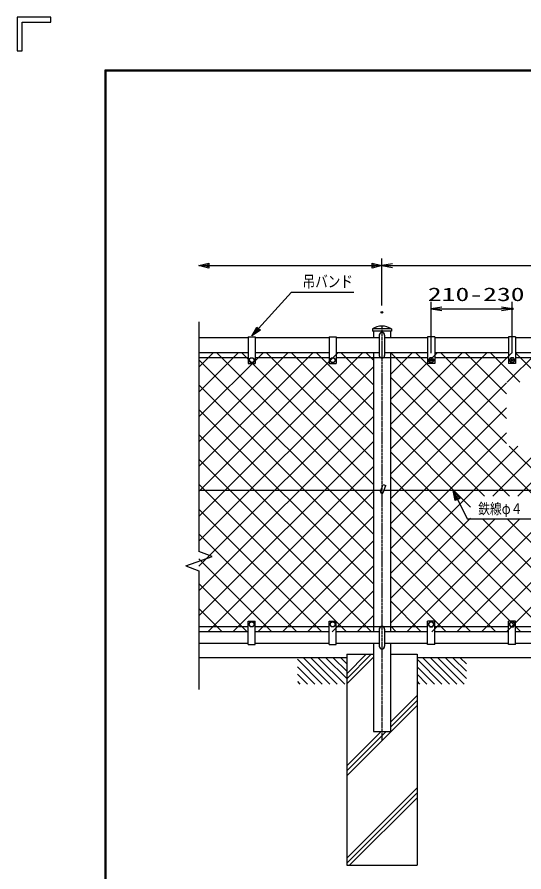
# Model space of a CAD drawing. Units: millimetres, scale not verified. Extents: x -2950 to 2950, y -2100 to 2100.
# Drawn here: x -2950 to -1510, y -331 to 2100 of the extents above; entities that cross this region are included whole.
import ezdxf
from ezdxf.enums import TextEntityAlignment as Align

# ---------------------------------------------------------------- set-up
doc = ezdxf.new("R2010")
doc.units = ezdxf.units.MM
doc.header["$LTSCALE"] = 10
doc.header["$PDMODE"] = 32
doc.header["$PDSIZE"] = 5
doc.linetypes.add('USER1', pattern=[1.125, 0.75, -0.125, 0.125, -0.125])
for name, color, linetype, lineweight in [('0-1_1', 7, 'Continuous', 25), ('0-2_0', 7, 'Continuous', 25), ('0-3_2', 7, 'Continuous', 25), ('0-4_EXTCNT-L', 2, 'Continuous', 25), ('0-6_WAKU', 7, 'Continuous', 25)]:
    doc.layers.add(name, color=color, linetype=linetype, lineweight=lineweight)
doc.layers.add('0-5_DEFPOINTS', color=7, linetype='Continuous')
doc.styles.add('ＭＳ ゴシック', font='')
doc.styles.get('ＭＳ ゴシック').set_extended_font_data('MS Gothic')

# ---------------------------------------------------------------- blocks, each defined once
blk = doc.blocks.new('C20')
at = {"layer": '0-1_1', "color": 4}
blk.add_line((7324.6, 28577.9), (8030, 27872.4), dxfattribs=at)
blk = doc.blocks.new('C21')
at = {"layer": '0-1_1', "color": 4}
blk.add_line((7492.2, 28622.4), (8242.2, 27872.4), dxfattribs=at)
blk = doc.blocks.new('C22')
at = {"layer": '0-1_1', "color": 4}
blk.add_line((7704.3, 28622.4), (8454.3, 27872.4), dxfattribs=at)
blk = doc.blocks.new('C23')
at = {"layer": '0-1_1', "color": 4}
blk.add_line((7916.4, 28622.4), (8666.4, 27872.4), dxfattribs=at)
blk = doc.blocks.new('C24')
at = {"layer": '0-1_1', "color": 4}
blk.add_line((8128.6, 28622.4), (8724.6, 28026.5), dxfattribs=at)
blk = doc.blocks.new('C25')
at = {"layer": '0-1_1', "color": 4}
blk.add_line((8340.7, 28622.4), (8724.6, 28238.6), dxfattribs=at)
blk = doc.blocks.new('C26')
at = {"layer": '0-1_1', "color": 4}
blk.add_line((8552.8, 28622.4), (8724.6, 28450.7), dxfattribs=at)
blk = doc.blocks.new('C27')
at = {"layer": '0-1_1', "color": 4}
blk.add_line((7324.6, 28365.8), (7817.9, 27872.4), dxfattribs=at)
blk = doc.blocks.new('C28')
at = {"layer": '0-1_1', "color": 4}
blk.add_line((7324.6, 28153.7), (7605.8, 27872.4), dxfattribs=at)
blk = doc.blocks.new('C29')
at = {"layer": '0-1_1', "color": 4}
blk.add_line((7324.6, 27941.5), (7393.6, 27872.4), dxfattribs=at)
blk = doc.blocks.new('C30')
at = {"layer": '0-1_1', "color": 4}
blk.add_line((10524.6, 28577.9), (11230, 27872.4), dxfattribs=at)
blk = doc.blocks.new('C31')
at = {"layer": '0-1_1', "color": 4}
blk.add_line((10692.2, 28622.4), (11442.2, 27872.4), dxfattribs=at)
blk = doc.blocks.new('C32')
at = {"layer": '0-1_1', "color": 4}
blk.add_line((10904.3, 28622.4), (11654.3, 27872.4), dxfattribs=at)
blk = doc.blocks.new('C33')
at = {"layer": '0-1_1', "color": 4}
blk.add_line((11116.4, 28622.4), (11866.4, 27872.4), dxfattribs=at)
blk = doc.blocks.new('C34')
at = {"layer": '0-1_1', "color": 4}
blk.add_line((11328.6, 28622.4), (11924.6, 28026.5), dxfattribs=at)
blk = doc.blocks.new('C35')
at = {"layer": '0-1_1', "color": 4}
blk.add_line((11540.7, 28622.4), (11924.6, 28238.6), dxfattribs=at)
blk = doc.blocks.new('C36')
at = {"layer": '0-1_1', "color": 4}
blk.add_line((11752.8, 28622.4), (11924.6, 28450.7), dxfattribs=at)
blk = doc.blocks.new('C37')
at = {"layer": '0-1_1', "color": 4}
blk.add_line((10524.6, 28365.8), (11017.9, 27872.4), dxfattribs=at)
blk = doc.blocks.new('C38')
at = {"layer": '0-1_1', "color": 4}
blk.add_line((10524.6, 28153.7), (10805.8, 27872.4), dxfattribs=at)
blk = doc.blocks.new('C39')
at = {"layer": '0-1_1', "color": 4}
blk.add_line((10524.6, 27941.5), (10593.6, 27872.4), dxfattribs=at)
blk = doc.blocks.new('DARROWS')
at = {"layer": '0-2_0', "color": 2}
blk.add_line((0, 0), (-9.991, 0), dxfattribs=at)
blk.add_lwpolyline([(-10, -1.667), (0, 0), (-10, 1.667)], dxfattribs=at)
blk = doc.blocks.new('X79')
at = {"layer": '0-2_0', "color": 4}
for p, q in [((8734.6, 26412.3), (13384.6, 31062.3)), ((8734.6, 27119.4), (12677.5, 31062.3)), ((8734.6, 27826.5), (11970.4, 31062.3)), ((8734.6, 28533.6), (11263.3, 31062.3)), ((8734.6, 29240.7), (10556.2, 31062.3)), ((8734.6, 29947.8), (9849.1, 31062.3)), ((8734.6, 30654.9), (9142, 31062.3)), ((13691.6, 26613.5), (9242.8, 31062.3)), ((13691.6, 27320.6), (9949.9, 31062.3)), ((13691.6, 28027.7), (10657, 31062.3)), ((13691.6, 28734.8), (11364.1, 31062.3)), ((13691.6, 29441.9), (12071.2, 31062.3)), ((13691.6, 30149), (12778.3, 31062.3)), ((13691.6, 30856.1), (13485.4, 31062.3)), ((13691.6, 25906.3), (8734.6, 30863.3)), ((8734.6, 25705.2), (13691.6, 30662.2)), ((13691.6, 25199.2), (8734.6, 30156.2)), ((8734.6, 24998.1), (13691.6, 29955.1)), ((13691.6, 24492.1), (8734.6, 29449.1)), ((8734.6, 24291), (13691.6, 29248)), ((13691.6, 23785), (8734.6, 28742)), ((8734.6, 23583.9), (13691.6, 28540.9)), ((13637.3, 23132.3), (8734.6, 28034.9)), ((8990.1, 23132.3), (13691.6, 27833.8)), ((12930.2, 23132.3), (8734.6, 27327.8)), ((9697.3, 23132.3), (13691.6, 27126.7)), ((12223.1, 23132.3), (8734.6, 26620.7)), ((10404.4, 23132.3), (13691.6, 26419.6)), ((11516, 23132.3), (8734.6, 25913.6)), ((11111.5, 23132.3), (13691.6, 25712.4)), ((10808.8, 23132.3), (8734.6, 25206.5)), ((11818.6, 23132.3), (13691.6, 25005.3)), ((10101.7, 23132.3), (8734.6, 24499.4)), ((12525.7, 23132.3), (13691.6, 24298.2)), ((9394.6, 23132.3), (8734.6, 23792.3)), ((13232.8, 23132.3), (13691.6, 23591.1))]:
    blk.add_line(p, q, dxfattribs=at)
blk = doc.blocks.new('X80')
at = {"layer": '0-2_0', "color": 4}
for p, q in [((14177.6, 27612.7), (17627.2, 31062.3)), ((14177.6, 28319.8), (16920.1, 31062.3)), ((14177.6, 29026.9), (16213, 31062.3)), ((14177.6, 29734), (15505.9, 31062.3)), ((14177.6, 30441.1), (14798.8, 31062.3)), ((18267.8, 26987), (14192.6, 31062.3)), ((17477.2, 28484.8), (14899.7, 31062.3)), ((17477.2, 29191.9), (15606.8, 31062.3)), ((16061.2, 23132.3), (23991.2, 31062.3)), ((17477.2, 29899), (16313.9, 31062.3)), ((16768.3, 23132.3), (24698.3, 31062.3)), ((17856.6, 30226.7), (17021, 31062.3)), ((17475.4, 23132.3), (25405.4, 31062.3)), ((17498.7, 30226.7), (18334.4, 31062.3)), ((18563.7, 30226.7), (17728.1, 31062.3)), ((18205.8, 30226.7), (19041.5, 31062.3)), ((19270.8, 30226.7), (18435.2, 31062.3)), ((18912.9, 30226.7), (19748.6, 31062.3)), ((19977.9, 30226.7), (19142.3, 31062.3)), ((19620.1, 30226.7), (20455.7, 31062.3)), ((20685, 30226.7), (19849.4, 31062.3)), ((20327.2, 30226.7), (21162.8, 31062.3)), ((25691.6, 25927.2), (20556.5, 31062.3)), ((20939.9, 28718), (23284.1, 31062.3)), ((20939.9, 29425.1), (22577, 31062.3)), ((20939.9, 30132.2), (21869.9, 31062.3)), ((25691.6, 26634.3), (21263.6, 31062.3)), ((25691.6, 27341.4), (21970.7, 31062.3)), ((25691.6, 28048.5), (22677.8, 31062.3)), ((25691.6, 28755.6), (23384.9, 31062.3)), ((25691.6, 29462.7), (24092.1, 31062.3)), ((25691.6, 30169.8), (24799.2, 31062.3)), ((25691.6, 30876.9), (25506.3, 31062.3)), ((18182.5, 23132.3), (25691.6, 30641.4)), ((17560.7, 26987), (14177.6, 30370.1)), ((14177.6, 26905.6), (17477.2, 30205.1)), ((25691.6, 25220.1), (20939.9, 29971.8)), ((21013.6, 25256.2), (25691.6, 29934.3)), ((16853.6, 26987), (14177.6, 29663)), ((14177.6, 26198.4), (17477.2, 29498)), ((24948.3, 25256.2), (20939.9, 29264.7)), ((21720.7, 25256.2), (25691.6, 29227.2)), ((16456.1, 26677.4), (14177.6, 28955.9)), ((14177.6, 25491.3), (17477.2, 28790.9)), ((24241.2, 25256.2), (20939.9, 28557.6)), ((22427.8, 25256.2), (25691.6, 28520.1)), ((14177.6, 24784.2), (17800.5, 28407.1)), ((19294.1, 23132.3), (14177.6, 28248.8)), ((15354.1, 23132.3), (20629, 28407.1)), ((17087.5, 26987), (18507.6, 28407.1)), ((20705.7, 25256.2), (17554.8, 28407.1)), ((17794.6, 26987), (19214.7, 28407.1)), ((21412.8, 25256.2), (18261.9, 28407.1)), ((18351.9, 26837.1), (19921.8, 28407.1)), ((22119.9, 25256.2), (18969, 28407.1)), ((22827, 25256.2), (19676.1, 28407.1)), ((23534.1, 25256.2), (20383.2, 28407.1)), ((23134.9, 25256.2), (25691.6, 27813)), ((18587, 23132.3), (14177.6, 27541.7)), ((23842, 25256.2), (25691.6, 27105.8)), ((17879.9, 23132.3), (14177.6, 26834.6)), ((20429.3, 24825.5), (18351.9, 26903)), ((14177.6, 24077.1), (16456.1, 26355.6)), ((14177.6, 23370), (17149.9, 26342.3)), ((14647, 23132.3), (17857, 26342.3)), ((20001.2, 23132.3), (16791.2, 26342.3)), ((20708.3, 23132.3), (17498.3, 26342.3)), ((21415.4, 23132.3), (18205.4, 26342.3)), ((24549.1, 25256.2), (25691.6, 26398.7)), ((17172.8, 23132.3), (14177.6, 26127.5)), ((25079.6, 25079.6), (25691.6, 25691.6)), ((16465.7, 23132.3), (14177.6, 25420.3)), ((25691.6, 24512.9), (25079.6, 25125)), ((23839.4, 23132.3), (25691.6, 24984.5)), ((15758.6, 23132.3), (14177.6, 24713.2)), ((18889.6, 23132.3), (20429.3, 24672)), ((19596.7, 23132.3), (21006.7, 24542.3)), ((20303.9, 23132.3), (21713.9, 24542.3)), ((22122.6, 23132.3), (20712.6, 24542.3)), ((21011, 23132.3), (22421, 24542.3)), ((22829.7, 23132.3), (21419.7, 24542.3)), ((21718.1, 23132.3), (23128.1, 24542.3)), ((23536.8, 23132.3), (22126.8, 24542.3)), ((22425.2, 23132.3), (23835.2, 24542.3)), ((24243.9, 23132.3), (22833.9, 24542.3)), ((23132.3, 23132.3), (24542.3, 24542.3)), ((24951, 23132.3), (23541, 24542.3)), ((25658.1, 23132.3), (24248.1, 24542.3)), ((25691.6, 23805.8), (24955.2, 24542.3)), ((24546.5, 23132.3), (25691.6, 24277.4)), ((15051.5, 23132.3), (14177.6, 24006.1)), ((25253.6, 23132.3), (25691.6, 23570.3)), ((14344.4, 23132.3), (14177.6, 23299))]:
    blk.add_line(p, q, dxfattribs=at)

msp = doc.modelspace()

# ---------------------------------------------------------------- linework, layer by layer
at = {"layer": '0-1_1', "color": 4}
for p, q in [((-2433.37, 1393.35), (-2405.37, 1400.35)), ((-2433.37, 1393.35), (-1913.37, 1393.35)), ((-2405.37, 1386.35), (-2433.37, 1393.35)), ((-2419.37, 1393.35), (-2405.37, 1396.85)), ((-2405.37, 1389.85), (-2419.37, 1393.35)), ((-2405.37, 1400.35), (-2405.37, 1386.35)), ((-1941.37, 1400.35), (-1913.37, 1393.35)), ((-1941.37, 1386.35), (-1941.37, 1400.35)), ((-1941.37, 1396.85), (-1927.37, 1393.35)), ((-1927.37, 1393.35), (-1941.37, 1389.85)), ((-1913.37, 1393.35), (-1941.37, 1386.35)), ((-2433.37, 1233.89), (-2433.37, 580.21)), ((-2282.79, 1193.23), (-2269.25, 1218.71)), ((-2273.42, 1203.63), (-2266.65, 1216.37)), ((-2269.25, 1218.71), (-2258.85, 1209.34)), ((-2258.85, 1209.34), (-2282.79, 1193.23)), ((-2261.45, 1211.68), (-2273.42, 1203.63)), ((-2470.96, 539.17), (-2395.78, 566.53)), ((-2395.78, 566.53), (-2433.37, 580.21)), ((-2470.96, 539.17), (-2433.37, 525.49)), ((-2433.37, 525.49), (-2433.37, 187.48)), ((-2013.37, 232.7), (-1957.72, 288.35)), ((-2013.37, 218.56), (-1943.58, 288.35)), ((-2013.37, 204.42), (-1937.67, 280.12)), ((-1889.07, 94.87), (-1813.37, 170.57)), ((-1889.07, 80.73), (-1813.37, 156.43)), ((-2013.37, -57.72), (-1813.37, 142.28)), ((-2013.37, -43.57), (-1901.45, 68.35)), ((-2013.37, -29.43), (-1915.59, 68.35)), ((-2013.37, -291.56), (-1813.37, -91.56)), ((-2013.37, -305.71), (-1813.37, -105.71)), ((-2005.17, -311.65), (-1813.37, -119.85))]:
    msp.add_line(p, q, dxfattribs=at)
at = {"layer": '0-1_1', "color": 4, "linetype": 'USER1'}
msp.add_line((-1913.37, 1221.35), (-1913.37, 43.35), dxfattribs=at)
at = {"layer": '0-1_1'}
for p, q in [((-1940.37, 1213.35), (-1940.37, 1207.35)), ((-1886.37, 1213.35), (-1940.37, 1213.35)), ((-1886.37, 1207.35), (-1940.37, 1207.35)), ((-1937.67, 1207.35), (-1937.67, 1188.35)), ((-1937.67, 1207.35), (-1937.67, 1188.35)), ((-1920.87, 1195.73), (-1920.87, 1138.07)), ((-1905.87, 1195.73), (-1905.87, 1138.07)), ((-1889.07, 1207.35), (-1889.07, 1188.35)), ((-1889.07, 1207.35), (-1889.07, 1188.35)), ((-1886.37, 1213.35), (-1886.37, 1207.35)), ((-2293.37, 1188.35), (-2433.37, 1188.35)), ((-2293.37, 1190.35), (-2293.37, 1115.35)), ((-2293.37, 1190.35), (-2273.37, 1190.35)), ((-2273.37, 1190.35), (-2273.37, 1115.35)), ((-2063.37, 1188.35), (-2273.37, 1188.35)), ((-2063.37, 1190.35), (-2063.37, 1115.35)), ((-2063.37, 1190.35), (-2043.37, 1190.35)), ((-2043.37, 1190.35), (-2043.37, 1115.35)), ((-1920.87, 1188.35), (-2043.37, 1188.35)), ((-1783.37, 1188.35), (-1905.87, 1188.35)), ((-1783.37, 1190.35), (-1783.37, 1115.35)), ((-1763.37, 1190.35), (-1783.37, 1190.35)), ((-1763.37, 1190.35), (-1763.37, 1115.35)), ((-1553.37, 1188.35), (-1763.37, 1188.35)), ((-1553.37, 1190.35), (-1553.37, 1115.35)), ((-1533.37, 1190.35), (-1553.37, 1190.35)), ((-1533.37, 1190.35), (-1533.37, 1115.35)), ((-1323.37, 1188.35), (-1533.37, 1188.35)), ((-2293.37, 1145.35), (-2433.37, 1145.35)), ((-2063.37, 1145.35), (-2273.37, 1145.35)), ((-1920.87, 1145.35), (-2043.37, 1145.35)), ((-1937.67, 1145.35), (-1937.67, 352.35)), ((-1783.37, 1145.35), (-1905.87, 1145.35)), ((-1889.07, 1145.35), (-1889.07, 352.35)), ((-1553.37, 1145.35), (-1763.37, 1145.35)), ((-1323.37, 1145.35), (-1533.37, 1145.35)), ((-2293.37, 1131.35), (-2433.37, 1131.35)), ((-2063.37, 1131.35), (-2273.37, 1131.35)), ((-1937.67, 1131.35), (-2043.37, 1131.35)), ((-1783.37, 1131.35), (-1937.67, 1131.35)), ((-1553.37, 1131.35), (-1763.37, 1131.35)), ((-1323.37, 1131.35), (-1533.37, 1131.35)), ((-2293.37, 1115.35), (-2273.37, 1115.35)), ((-2063.37, 1115.35), (-2043.37, 1115.35)), ((-1763.37, 1115.35), (-1783.37, 1115.35)), ((-1533.37, 1115.35), (-1553.37, 1115.35)), ((-1917.13, 750.95), (-1909.95, 770.69)), ((-1909.95, 770.69), (-1902.43, 767.95)), ((-1909.61, 748.22), (-1902.43, 767.95)), ((-1937.67, 753.35), (-2433.37, 753.35)), ((-1916.26, 753.35), (-1937.67, 753.35)), ((-737.67, 753.35), (-1907.74, 753.35)), ((-2293.37, 366.35), (-2433.37, 366.35)), ((-2293.37, 316.35), (-2293.37, 382.35)), ((-2293.37, 382.35), (-2273.37, 382.35)), ((-2273.37, 316.35), (-2273.37, 382.35)), ((-2063.37, 366.35), (-2273.37, 366.35)), ((-2063.37, 316.35), (-2063.37, 382.35)), ((-2063.37, 382.35), (-2043.37, 382.35)), ((-2043.37, 316.35), (-2043.37, 382.35)), ((-1937.67, 366.35), (-2043.37, 366.35)), ((-1783.37, 366.35), (-1937.67, 366.35)), ((-1783.37, 316.35), (-1783.37, 382.35)), ((-1763.37, 382.35), (-1783.37, 382.35)), ((-1763.37, 316.35), (-1763.37, 382.35)), ((-1553.37, 366.35), (-1763.37, 366.35)), ((-1553.37, 316.35), (-1553.37, 382.35)), ((-1533.37, 382.35), (-1553.37, 382.35)), ((-1533.37, 316.35), (-1533.37, 382.35)), ((-1323.37, 366.35), (-1533.37, 366.35)), ((-2293.37, 352.35), (-2433.37, 352.35)), ((-2063.37, 352.35), (-2273.37, 352.35)), ((-1920.87, 352.35), (-2043.37, 352.35)), ((-1920.87, 359.85), (-1920.87, 310.85)), ((-1905.87, 359.85), (-1905.87, 310.85)), ((-1783.37, 352.35), (-1905.87, 352.35)), ((-1553.37, 352.35), (-1763.37, 352.35)), ((-1323.37, 352.35), (-1533.37, 352.35)), ((-2293.37, 318.35), (-2433.37, 318.35)), ((-2293.37, 316.35), (-2273.37, 316.35)), ((-2063.37, 318.35), (-2273.37, 318.35)), ((-2063.37, 316.35), (-2043.37, 316.35)), ((-1920.87, 318.35), (-2043.37, 318.35)), ((-1783.37, 318.35), (-1905.87, 318.35)), ((-1889.07, 318.35), (-1889.07, 68.35)), ((-1763.37, 316.35), (-1783.37, 316.35)), ((-1553.37, 318.35), (-1763.37, 318.35)), ((-1533.37, 316.35), (-1553.37, 316.35)), ((-1323.37, 318.35), (-1533.37, 318.35)), ((-2013.37, 278.35), (-2433.37, 278.35)), ((-2013.37, 288.35), (-1937.67, 288.35)), ((-2013.37, 288.35), (-2013.37, -311.65)), ((-1889.07, 288.35), (-1813.37, 288.35)), ((-1813.37, 288.35), (-1813.37, -311.65)), ((-813.37, 278.35), (-1813.37, 278.35)), ((-2013.37, -311.65), (-1813.37, -311.65))]:
    msp.add_line(p, q, dxfattribs=at)
at = {"layer": '0-1_1', "color": 4}
for points in [[(-2282.79, 1193.23), (-2170.16, 1318.23), (-1992.71, 1318.23)], [(-1711.15, 753.35), (-1671.15, 673.35), (-1471.65, 673.35)], [(-1701.75, 726.74), (-1704.88, 740.83), (-1695.49, 729.87)]]:
    msp.add_lwpolyline(points, dxfattribs=at)
msp.add_lwpolyline([(-1704.88, 725.17), (-1711.15, 753.35), (-1692.36, 731.44)], close=True, dxfattribs=at)
at = {"layer": '0-1_1'}
msp.add_lwpolyline([(-1937.67, 318.35), (-1937.67, 68.35), (-1889.07, 68.35)], dxfattribs=at)
for centre, radius, start, end in [((-1913.37, 1171.78), 49.57, 56.99399, 123.0064), ((-1913.37, 1195.73), 7.5, 359.99999, 179.99999), ((-1913.37, 1138.07), 7.5, 179.99999, 359.99999), ((-1913.37, 749.59), 4, 159.99965, 339.99972), ((-1913.37, 359.85), 7.5, 0, 180), ((-1913.37, 310.85), 7.5, 180, 0)]:
    msp.add_arc(centre, radius, start, end, dxfattribs=at)
at = {"layer": '0-3_2'}
for p, q in [((-2291.37, 1124.35), (-2287.37, 1131.28)), ((-2287.37, 1117.42), (-2291.37, 1124.35)), ((-2287.37, 1131.28), (-2279.37, 1131.28)), ((-2279.37, 1131.28), (-2275.37, 1124.35)), ((-2275.37, 1124.35), (-2279.37, 1117.42)), ((-1777.37, 1131.28), (-1781.37, 1124.35)), ((-1781.37, 1124.35), (-1777.37, 1117.42)), ((-1769.37, 1131.28), (-1777.37, 1131.28)), ((-1765.37, 1124.35), (-1769.37, 1131.28)), ((-1769.37, 1117.42), (-1765.37, 1124.35)), ((-2279.37, 1117.42), (-2287.37, 1117.42)), ((-1777.37, 1117.42), (-1769.37, 1117.42)), ((-2061.37, 373.35), (-2057.37, 380.28)), ((-2057.37, 366.42), (-2061.37, 373.35)), ((-2057.37, 380.28), (-2049.37, 380.28)), ((-2049.37, 366.42), (-2057.37, 366.42)), ((-2049.37, 380.28), (-2045.37, 373.35)), ((-2045.37, 373.35), (-2049.37, 366.42)), ((-1547.37, 380.28), (-1551.37, 373.35)), ((-1551.37, 373.35), (-1547.37, 366.42)), ((-1539.37, 380.28), (-1547.37, 380.28)), ((-1547.37, 366.42), (-1539.37, 366.42)), ((-1535.37, 373.35), (-1539.37, 380.28)), ((-1539.37, 366.42), (-1535.37, 373.35))]:
    msp.add_line(p, q, dxfattribs=at)
for points in [[(-2061.37, 1124.35), (-2057.37, 1131.28), (-2049.37, 1131.28), (-2045.37, 1124.35), (-2049.37, 1117.42), (-2057.37, 1117.42)], [(-1535.37, 1124.35), (-1539.37, 1131.28), (-1547.37, 1131.28), (-1551.37, 1124.35), (-1547.37, 1117.42), (-1539.37, 1117.42)], [(-2291.37, 373.35), (-2287.37, 380.28), (-2279.37, 380.28), (-2275.37, 373.35), (-2279.37, 366.42), (-2287.37, 366.42)], [(-1765.37, 373.35), (-1769.37, 380.28), (-1777.37, 380.28), (-1781.37, 373.35), (-1777.37, 366.42), (-1769.37, 366.42)]]:
    msp.add_lwpolyline(points, close=True, dxfattribs=at)
for centre in [(-2283.37, 1124.35), (-2053.37, 1124.35), (-1773.37, 1124.35), (-1543.37, 1124.35), (-2283.37, 373.35), (-2053.37, 373.35), (-1773.37, 373.35), (-1543.37, 373.35)]:
    msp.add_circle(centre, 6.93, dxfattribs=at)
at = {"layer": '0-4_EXTCNT-L', "color": 1}
for p, q in [((-1913.37, 1280.35), (-1913.37, 1413.35)), ((-1773.37, 1144.35), (-1773.37, 1290.35)), ((-1543.37, 1144.35), (-1543.37, 1290.35))]:
    msp.add_line(p, q, dxfattribs=at)
at = {"layer": '0-4_EXTCNT-L'}
for p, q in [((-1883.37, 1393.35), (-743.37, 1393.35)), ((-1743.37, 1270.35), (-1573.37, 1270.35))]:
    msp.add_line(p, q, dxfattribs=at)
at = {"layer": '0-5_DEFPOINTS'}
for p in [(-1543.37, 1270.35), (-1913.37, 1260.35), (-1773.37, 1124.35), (-1543.37, 1124.35)]:
    msp.add_point(p, dxfattribs=at)
at = {"layer": '0-6_WAKU'}
for p, q in [((-2854.56, 2100), (-2950.06, 2100)), ((-2935.73, 2004.5), (-2935.73, 2085.67)), ((-2698.73, 1948.67), (2798.61, 1948.67)), ((-2698.73, -1948.67), (-2698.73, 1948.67))]:
    msp.add_line(p, q, dxfattribs=at)
for points in [[(-2950.06, 2100), (-2950.06, 2004.5), (-2935.73, 2004.5)], [(-2935.73, 2085.67), (-2854.56, 2085.67), (-2854.56, 2100)], [(-2697.39, -1947.33), (-2697.39, 1947.33), (2797.27, 1947.33)]]:
    msp.add_lwpolyline(points, dxfattribs=at)
msp.add_lwpolyline([(-2700.06, 1950), (2799.94, 1950), (2799.94, -1950), (-2700.06, -1950)], close=True, dxfattribs=at)

# ---------------------------------------------------------------- block references
at = {"layer": '0-2_0', "xscale": 0.1, "yscale": 0.1}
for name, p in [('C20', (-2885.82, -2583.9)), ('C21', (-2885.82, -2583.9)), ('C22', (-2885.82, -2583.9)), ('C23', (-2885.82, -2583.9)), ('C24', (-2885.82, -2583.9)), ('C25', (-2885.82, -2583.9)), ('C26', (-2885.82, -2583.9)), ('C30', (-2865.82, -2583.9)), ('C31', (-2865.82, -2583.9)), ('C32', (-2865.82, -2583.9)), ('C33', (-2865.82, -2583.9)), ('C34', (-2865.82, -2583.9)), ('C35', (-2865.82, -2583.9)), ('C36', (-2865.82, -2583.9)), ('C27', (-2885.82, -2583.9)), ('C37', (-2865.82, -2583.9)), ('C28', (-2885.82, -2583.9)), ('C38', (-2865.82, -2583.9)), ('C29', (-2885.82, -2583.9)), ('C39', (-2865.82, -2583.9))]:
    msp.add_blockref(name, p, dxfattribs=at)
at = {"layer": '0-4_EXTCNT-L', "xscale": 3, "yscale": 3, "rotation": 180}
for p in [(-1913.37, 1393.35), (-1773.37, 1270.35)]:
    msp.add_blockref('DARROWS', p, dxfattribs=at)
at = {"layer": '0-4_EXTCNT-L'}
for name, p, xscale, yscale in [('DARROWS', (-1543.37, 1270.35), 3, 3), ('X79', (-3306.83, -1960.88), 0.1, 0.1), ('X80', (-3306.83, -1960.88), 0.1, 0.1)]:
    msp.add_blockref(name, p, dxfattribs=dict(at, xscale=xscale, yscale=yscale))

# ---------------------------------------------------------------- texts
at = {"layer": '0-1_1', "color": 4, "style": 'ＭＳ ゴシック', "width": 0.8}
for s, height, p in [('吊バンド', 32.72, (-2138.66, 1321.93)), ('鉄線φ４', 30.61, (-1639.65, 677.46))]:
    msp.add_text(s, height=height, dxfattribs=at).set_placement(p, align=Align.BOTTOM_LEFT)
at = {"layer": '0-4_EXTCNT-L', "color": 3, "style": 'ＭＳ ゴシック', "width": 1.5}
msp.add_text('210-230', height=38.48, dxfattribs=at).set_placement((-1782.82, 1280.91), align=Align.BOTTOM_LEFT)

doc.saveas('drawing.dxf')
